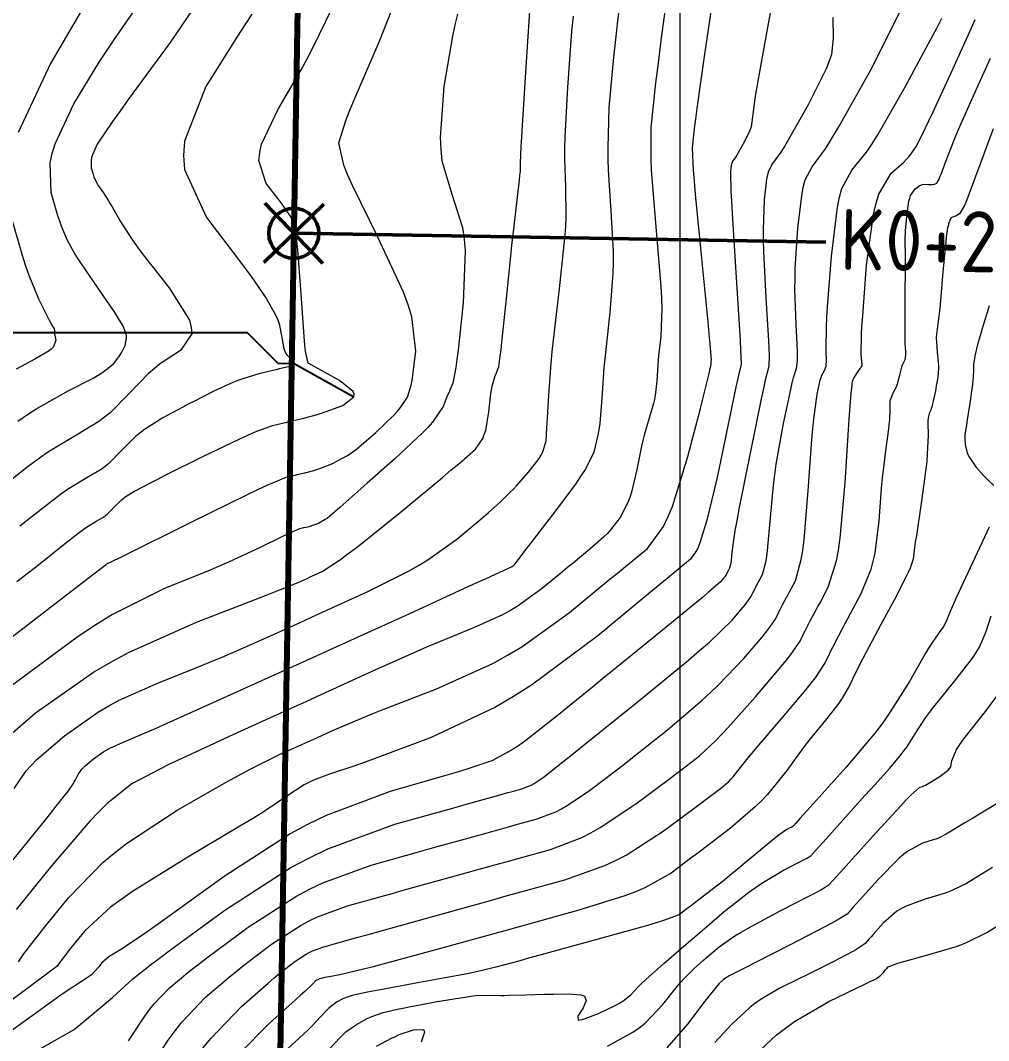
# Model space of a CAD drawing. Header units: millimetres. Extents: x 837475 to 838477, y 1189012 to 1191015.
# Drawn here: x 838011.6 to 838106.9, y 1190673.2 to 1190773.6 of the extents above; entities that cross this region are included whole.
import ezdxf

# ---------------------------------------------------------------- set-up
doc = ezdxf.new("R2010")
doc.units = ezdxf.units.MM
doc.header["$LTSCALE"] = 0.3
doc.linetypes.add('ACAD_ISO03W100', pattern=[30, 12, -18])
for name, color, linetype, lineweight in [('Abscisado 100m', 250, 'Continuous', 50), ('COORD', 253, 'Continuous', 20), ('DRENAJE', 5, 'Continuous', 25), ('VIA_Curvas', 250, 'Continuous', 80)]:
    doc.layers.add(name, color=color, linetype=linetype, lineweight=lineweight)
for name, color, linetype, lineweight, true_color in [('COTAS 10', 7, 'Continuous', 9, 0x6e3e2d), ('COTAS INT', 7, 'Continuous', 5, 0x9fa19f), ('Linea_Tendencia', 7, 'ACAD_ISO03W100', 30, 0xef3939)]:
    doc.layers.add(name, color=color, linetype=linetype, lineweight=lineweight, true_color=true_color)
doc.styles.get("Standard").update_dxf_attribs({"font": 'isocp2.shx', "bigfont": '@extfont2.shx'})

msp = doc.modelspace()

# ---------------------------------------------------------------- linework, layer by layer
at = {"layer": 'Abscisado 100m'}
for p, q in [((838035.54, 1190749.82, 1705.28), (838041.45, 1190755.54, 1705.28)), ((838035.64, 1190755.63, 1705.28), (838041.35, 1190749.72, 1705.28)), ((838038.5, 1190752.68, 1705.28), (838090.86, 1190751.8, 1705.28))]:
    msp.add_line(p, q, dxfattribs=at)
msp.add_circle((838038.5, 1190752.68, 1705.28), 2.47, dxfattribs=at)
at = {"layer": 'COORD'}
msp.add_line((838076.51, 1189013.87), (838076.51, 1191013.87), dxfattribs=at)
at = {"layer": 'COTAS 10'}
for points in [[(838076.07, 1190782.24), (838074.63, 1190771.65), (838074.34, 1190769.42), (838074.1, 1190767.49), (838073.63, 1190763.08), (838073.63, 1190760), (838073.68, 1190758.9), (838073.75, 1190757.71), (838074.19, 1190752.53), (838074.61, 1190747.44), (838074.67, 1190746.3), (838074.7, 1190745.27), (838074.62, 1190742.53), (838074.4, 1190740.66), (838074.36, 1190740.17), (838074.31, 1190739.71), (838074.21, 1190738.16), (838074.05, 1190736.72), (838073.98, 1190736.32), (838073.89, 1190735.92), (838073.47, 1190734.48), (838072.98, 1190732.83), (838072.85, 1190732.3), (838072.71, 1190731.74), (838072.25, 1190729.45), (838071.72, 1190727.21), (838071.55, 1190726.67), (838071.36, 1190726.18), (838070.62, 1190724.71), (838069.67, 1190723.49), (838069.36, 1190723.15), (838069.02, 1190722.81), (838067.64, 1190721.58), (838065.98, 1190720.22), (838065.47, 1190719.81), (838064.94, 1190719.37), (838062.85, 1190717.65), (838060.47, 1190715.95), (838059.76, 1190715.52), (838059.03, 1190715.12), (838056.19, 1190713.84), (838052.84, 1190712.49), (838051.78, 1190712.04), (838050.67, 1190711.55), (838046.19, 1190709.55), (838041.15, 1190707.25), (838039.69, 1190706.58), (838038.19, 1190705.91), (838032.55, 1190703.36), (838027.47, 1190701.01), (838026.33, 1190700.47), (838025.3, 1190699.96), (838022.55, 1190698.51), (838020.13, 1190696.57), (838019.31, 1190695.76), (838018.42, 1190694.83), (838014.67, 1190690.48), (838011.17, 1190686.15)], [(838009.95, 1190712.34), (838017.42, 1190718.09), (838018.39, 1190718.83), (838019.94, 1190720.03), (838019.96, 1190720.05), (838019.97, 1190720.05), (838019.97, 1190720.06), (838019.99, 1190720.06), (838020, 1190720.07), (838020, 1190720.07), (838020.01, 1190720.08), (838020.02, 1190720.1), (838020.03, 1190720.1), (838020.04, 1190720.11), (838021.34, 1190720.75), (838028.45, 1190724.29), (838033.88, 1190726.95), (838034.97, 1190727.47), (838035.89, 1190727.9), (838037.73, 1190728.68), (838038.44, 1190728.84), (838038.64, 1190728.89), (838038.84, 1190728.94), (838039.59, 1190729.11), (838040.47, 1190729.35), (838040.75, 1190729.44), (838041.05, 1190729.54), (838042.25, 1190729.99), (838043.71, 1190730.78), (838044.17, 1190731.09), (838044.65, 1190731.45), (838046.58, 1190733.09), (838048.33, 1190734.78), (838048.7, 1190735.17), (838049.01, 1190735.53), (838049.7, 1190736.54), (838050.04, 1190737.72), (838050.13, 1190738.18), (838050.21, 1190738.7), (838050.5, 1190741.07), (838050.1, 1190744.46), (838049.75, 1190745.63), (838049.29, 1190746.9), (838046.78, 1190752.29), (838044.26, 1190757.39), (838043.79, 1190758.47), (838043.42, 1190759.4), (838042.94, 1190761.58), (838043.66, 1190763.87), (838044.05, 1190764.88), (838044.53, 1190766.04), (838046.94, 1190771.58), (838049.3, 1190777.62)], [(838018.05, 1190775.39), (838014.55, 1190769.39), (838011.36, 1190762.59)], [(838022.22, 1190673.2), (838023.89, 1190675.73), (838024.33, 1190676.32), (838024.76, 1190676.86), (838026.22, 1190678.41), (838028.25, 1190680.09), (838029.05, 1190680.7), (838029.94, 1190681.38), (838033.99, 1190684.4), (838038.71, 1190687.43), (838040.03, 1190688.12), (838041.34, 1190688.75), (838046.11, 1190690.5), (838050.55, 1190691.75), (838051.67, 1190692.06), (838052.72, 1190692.36), (838056.11, 1190693.3), (838058.92, 1190694.08), (838059.61, 1190694.27), (838060.27, 1190694.46), (838062.34, 1190695.03), (838064.27, 1190695.76), (838064.83, 1190696.05), (838065.41, 1190696.37), (838067.6, 1190697.83), (838070.17, 1190699.78), (838070.98, 1190700.41), (838071.83, 1190701.08), (838075.26, 1190703.82), (838078.67, 1190706.72), (838079.51, 1190707.49), (838080.3, 1190708.24), (838082.78, 1190710.83), (838084.58, 1190712.95), (838084.94, 1190713.4), (838085.25, 1190713.79), (838085.89, 1190714.72), (838086.16, 1190715.27), (838086.24, 1190715.43), (838086.32, 1190715.59), (838086.63, 1190716.18), (838087.01, 1190716.9), (838087.14, 1190717.14), (838087.28, 1190717.4), (838087.86, 1190718.48), (838088.44, 1190720.57), (838088.58, 1190721.47), (838088.71, 1190722.5), (838089.12, 1190727.38), (838089.47, 1190732.35), (838089.56, 1190733.44), (838089.66, 1190734.41), (838089.99, 1190736.86), (838090.3, 1190738.22), (838090.38, 1190738.49), (838090.46, 1190738.72), (838090.71, 1190739.18), (838090.88, 1190739.6), (838090.9, 1190739.8), (838090.92, 1190740.04), (838090.89, 1190741.2), (838090.91, 1190743.46), (838090.96, 1190744.39), (838091.02, 1190745.46), (838091.4, 1190750.4), (838092, 1190755.25), (838092.21, 1190756.24), (838092.44, 1190757.09), (838093.4, 1190758.91), (838094.86, 1190760.67), (838095.4, 1190761.48), (838095.99, 1190762.43), (838098.62, 1190767.02), (838101.2, 1190771.8), (838101.77, 1190772.88), (838102.27, 1190773.84)], [(838010.68, 1190754.26), (838011.84, 1190750.29), (838012.14, 1190749.38), (838012.43, 1190748.55), (838013.38, 1190746.22), (838014.12, 1190744.71), (838014.28, 1190744.39), (838014.42, 1190744.13), (838014.75, 1190743.55), (838014.9, 1190743.3), (838014.93, 1190743.24), (838014.95, 1190743.19), (838014.96, 1190743.05), (838014.95, 1190742.84), (838014.96, 1190742.75), (838014.98, 1190742.65), (838015.09, 1190742.15), (838014.86, 1190741.51), (838014.66, 1190741.32), (838014.41, 1190741.11), (838013, 1190740.31), (838011.18, 1190739.31)], [(838042.01, 1190672.42), (838043.05, 1190673.55), (838043.34, 1190673.83), (838043.63, 1190674.08), (838044.67, 1190674.83), (838045.71, 1190675.4), (838046, 1190675.53), (838046.28, 1190675.65), (838047.28, 1190676), (838048.7, 1190676.33), (838049.24, 1190676.44), (838049.85, 1190676.56), (838052.6, 1190677.07), (838055.32, 1190677.52), (838055.92, 1190677.6), (838056.45, 1190677.66), (838057.78, 1190677.72), (838058.87, 1190677.68), (838059.24, 1190677.68), (838059.64, 1190677.69), (838061.33, 1190677.73), (838063.13, 1190677.79), (838063.6, 1190677.8), (838064.05, 1190677.81), (838065.6, 1190677.84), (838066.75, 1190677.74), (838066.95, 1190677.68), (838067.11, 1190677.6), (838067.26, 1190677.18), (838067.04, 1190676.62), (838066.96, 1190676.45), (838066.87, 1190676.28), (838066.45, 1190675.63), (838066.48, 1190675.26), (838066.66, 1190675.27), (838066.92, 1190675.32), (838068.49, 1190675.91), (838070.24, 1190676.74), (838070.6, 1190676.94), (838070.92, 1190677.14), (838071.65, 1190677.74), (838072.39, 1190678.53), (838072.72, 1190678.84), (838073.1, 1190679.2), (838074.91, 1190680.81), (838077.12, 1190682.74), (838077.77, 1190683.29), (838078.42, 1190683.85), (838080.86, 1190685.93), (838083.29, 1190687.85), (838083.92, 1190688.3), (838084.55, 1190688.73), (838086.69, 1190689.99), (838088.35, 1190690.85), (838088.67, 1190691.02), (838088.94, 1190691.17), (838089.39, 1190691.43), (838089.91, 1190692.02), (838090.22, 1190692.36), (838090.59, 1190692.77), (838092.54, 1190694.93), (838094.7, 1190697.34), (838095.7, 1190698.45), (838097.15, 1190700.05), (838098.27, 1190701.39), (838098.54, 1190701.75), (838098.81, 1190702.12), (838099.63, 1190703.42), (838100.66, 1190704.99), (838101.04, 1190705.52), (838101.48, 1190706.09), (838103.42, 1190708.49), (838105.27, 1190710.88), (838105.65, 1190711.44), (838105.96, 1190711.96), (838106.63, 1190713.48), (838107.12, 1190715.04)]]:
    msp.add_lwpolyline(points, dxfattribs=at)
at = {"layer": 'COTAS INT'}
for points in [[(838010.83, 1190690.99), (838013.93, 1190694.81), (838014.57, 1190695.61), (838015.12, 1190696.3), (838016.31, 1190697.82), (838016.8, 1190698.55), (838016.92, 1190698.72), (838017.02, 1190698.89), (838017.29, 1190699.42), (838017.64, 1190699.93), (838017.79, 1190700.1), (838017.96, 1190700.27), (838018.77, 1190700.97), (838019.79, 1190701.68), (838020.09, 1190701.85), (838020.4, 1190702.02), (838021.58, 1190702.55), (838023.86, 1190703.51), (838024.87, 1190703.95), (838026.03, 1190704.47), (838031.58, 1190706.95), (838038.4, 1190710.04), (838040.37, 1190710.93), (838042.38, 1190711.84), (838049.91, 1190715.28), (838056.16, 1190718.14), (838057.36, 1190718.69), (838058.33, 1190719.13), (838059.91, 1190719.85), (838059.98, 1190719.88), (838059.99, 1190719.89), (838060.01, 1190719.9), (838060.07, 1190719.94), (838060.12, 1190719.99), (838060.15, 1190720), (838060.19, 1190720.04), (838060.24, 1190720.09), (838060.26, 1190720.12), (838060.28, 1190720.15), (838060.37, 1190720.29), (838060.99, 1190721.1), (838061.34, 1190721.55), (838061.77, 1190722.1), (838063.97, 1190724.93), (838066.24, 1190727.99), (838066.72, 1190728.7), (838067.13, 1190729.34), (838068.05, 1190731.14), (838068.46, 1190732.8), (838068.56, 1190733.35), (838068.64, 1190733.95), (838068.84, 1190736.45), (838069.05, 1190739.44), (838069.13, 1190740.33), (838069.22, 1190741.26), (838069.64, 1190744.88), (838069.94, 1190748.73), (838069.96, 1190749.81), (838069.96, 1190750.9), (838069.73, 1190754.88), (838069.46, 1190758.88), (838069.43, 1190759.99), (838069.42, 1190761.09), (838069.54, 1190765.07), (838069.99, 1190770.02), (838070.18, 1190771.74), (838070.4, 1190773.6), (838071.46, 1190781.6)], [(838086.2, 1190778.95), (838084.48, 1190769.49), (838084.16, 1190767.66), (838083.9, 1190766.17), (838083.57, 1190763.65), (838083.51, 1190763.16), (838083.44, 1190762.96), (838083.35, 1190762.73), (838082.81, 1190761.64), (838082.21, 1190760.59), (838082.09, 1190760.38), (838081.98, 1190760.2), (838081.73, 1190759.86), (838081.61, 1190759.62), (838081.58, 1190759.51), (838081.55, 1190759.39), (838081.47, 1190758.76), (838081.51, 1190756.78), (838081.56, 1190755.8), (838081.62, 1190754.63), (838081.99, 1190748.83), (838082.35, 1190743.17), (838082.42, 1190742.09), (838082.47, 1190741.22), (838082.51, 1190739.81), (838082.28, 1190738.85), (838082.16, 1190738.26), (838082, 1190737.53), (838081.22, 1190733.72), (838080.32, 1190729.43), (838080.09, 1190728.39), (838079.87, 1190727.42), (838079.15, 1190724.45), (838078.5, 1190722.32), (838078.33, 1190721.87), (838078.16, 1190721.49), (838077.55, 1190720.61), (838075.79, 1190719.16), (838074.89, 1190718.42), (838073.81, 1190717.52), (838068.4, 1190713.06), (838061.89, 1190708.22), (838060.1, 1190707.09), (838058.33, 1190706.05), (838052.01, 1190703.06), (838046.66, 1190701.05), (838045.51, 1190700.62), (838044.5, 1190700.26), (838042.01, 1190699.44), (838040.42, 1190698.85), (838039.98, 1190698.63), (838039.53, 1190698.39), (838037.9, 1190697.34), (838035.37, 1190695.66), (838034.35, 1190695.03), (838033.2, 1190694.33), (838027.9, 1190691.19), (838022.61, 1190687.9), (838021.46, 1190687.1), (838020.45, 1190686.35), (838017.94, 1190684.05), (838016.59, 1190682.38), (838016.3, 1190682.02), (838016.06, 1190681.71), (838015.51, 1190680.98), (838015.22, 1190680.56), (838009.44, 1190676.27)], [(838030.16, 1190777.12), (838026.32, 1190771.45), (838022.21, 1190765.84), (838021.37, 1190764.67), (838020.66, 1190763.67), (838019.16, 1190761.45), (838018.67, 1190760.4), (838018.59, 1190760.14), (838018.54, 1190759.89), (838018.56, 1190759.11), (838018.74, 1190758.5), (838018.79, 1190758.36), (838018.83, 1190758.23), (838018.98, 1190757.87), (838019.18, 1190757.52), (838019.25, 1190757.4), (838019.34, 1190757.26), (838019.74, 1190756.69), (838020.26, 1190755.87), (838020.44, 1190755.58), (838020.62, 1190755.27), (838021.37, 1190753.93), (838022.62, 1190752), (838023.11, 1190751.32), (838023.67, 1190750.57), (838026.23, 1190747.31), (838028.22, 1190744.13), (838028.41, 1190743.42), (838028.46, 1190742.79), (838027.34, 1190741.14), (838025.28, 1190739.79), (838024.74, 1190739.35), (838024.2, 1190738.88), (838022.32, 1190736.94), (838020.43, 1190735.02), (838019.88, 1190734.57), (838019.32, 1190734.15), (838017.21, 1190732.89), (838014.37, 1190731.17), (838013.35, 1190730.45), (838012.23, 1190729.62), (838007.33, 1190725.78)], [(838011.42, 1190681), (838011.94, 1190681.76), (838012.93, 1190683.07), (838013.37, 1190683.62), (838013.88, 1190684.26), (838016.31, 1190687.27), (838019.71, 1190690.75), (838020.83, 1190691.69), (838022.03, 1190692.62), (838027.03, 1190695.9), (838031.91, 1190698.69), (838033.04, 1190699.31), (838034.07, 1190699.87), (838037.03, 1190701.34), (838039.28, 1190702.36), (838039.87, 1190702.63), (838040.46, 1190702.9), (838042.47, 1190703.81), (838045.18, 1190704.97), (838046.21, 1190705.38), (838047.35, 1190705.84), (838052.47, 1190707.83), (838058.08, 1190710.36), (838059.52, 1190711.15), (838060.93, 1190711.99), (838065.62, 1190715.36), (838069.48, 1190718.54), (838070.36, 1190719.25), (838071.15, 1190719.9), (838073.3, 1190721.66), (838074.89, 1190723.84), (838075.32, 1190724.75), (838075.75, 1190725.8), (838077.28, 1190730.7), (838078.52, 1190735.44), (838078.76, 1190736.4), (838078.96, 1190737.19), (838079.34, 1190738.76), (838079.43, 1190739.22), (838079.45, 1190739.31), (838079.47, 1190739.4), (838079.52, 1190739.59), (838079.55, 1190739.7), (838079.55, 1190739.73), (838079.56, 1190739.76), (838079.57, 1190739.86), (838079.58, 1190739.98), (838079.58, 1190740.01), (838079.58, 1190740.05), (838079.6, 1190740.19), (838079.46, 1190741.81), (838079.37, 1190742.78), (838079.26, 1190743.98), (838078.64, 1190750.19), (838078.03, 1190756.54), (838077.92, 1190757.82), (838077.83, 1190758.9), (838077.73, 1190761.1), (838077.94, 1190763), (838078.06, 1190763.9), (838078.2, 1190764.95), (838078.9, 1190770.09), (838079.87, 1190776.55)], [(838008.48, 1190701.53), (838013.07, 1190705.5), (838018.8, 1190709.49), (838020.5, 1190710.49), (838022.24, 1190711.43), (838028.92, 1190714.42), (838034.7, 1190716.65), (838035.88, 1190717.1), (838036.87, 1190717.49), (838038.92, 1190718.32), (838039.8, 1190718.72), (838040.05, 1190718.84), (838040.32, 1190718.96), (838041.3, 1190719.41), (838043.09, 1190720.58), (838043.86, 1190721.16), (838044.75, 1190721.84), (838048.95, 1190725.22), (838053.12, 1190728.66), (838053.98, 1190729.39), (838054.73, 1190730.01), (838056.38, 1190731.45), (838057.09, 1190732.5), (838057.24, 1190732.87), (838057.38, 1190733.29), (838057.7, 1190735.11), (838057.9, 1190736.9), (838057.96, 1190737.29), (838058.03, 1190737.64), (838058.28, 1190738.56), (838058.5, 1190739.1), (838058.55, 1190739.21), (838058.59, 1190739.31), (838058.68, 1190739.53), (838058.82, 1190740.59), (838058.89, 1190741.22), (838058.97, 1190741.98), (838059.38, 1190745.95), (838059.84, 1190750.42), (838059.95, 1190751.51), (838060.07, 1190752.53), (838060.43, 1190755.67), (838060.7, 1190757.92), (838060.75, 1190758.38), (838060.79, 1190758.76), (838060.82, 1190759.57), (838060.88, 1190761.23), (838060.93, 1190762.15), (838061, 1190763.28), (838061.35, 1190769.04), (838061.76, 1190775.07)], [(838011.24, 1190718.4), (838012.27, 1190719.2), (838013.21, 1190719.93), (838015.73, 1190721.95), (838017.38, 1190723.24), (838017.76, 1190723.52), (838018.1, 1190723.76), (838019.06, 1190724.34), (838019.77, 1190724.76), (838019.96, 1190724.9), (838020.15, 1190725.06), (838020.78, 1190725.7), (838021.47, 1190726.38), (838021.68, 1190726.56), (838021.91, 1190726.73), (838022.82, 1190727.31), (838024.45, 1190728.16), (838025.13, 1190728.5), (838025.91, 1190728.9), (838029.54, 1190730.71), (838033.19, 1190732.47), (838033.98, 1190732.83), (838034.68, 1190733.14), (838036.4, 1190733.76), (838037.52, 1190734.03), (838037.84, 1190734.11), (838038.16, 1190734.18), (838039.36, 1190734.46), (838040.71, 1190734.82), (838041.13, 1190734.96), (838041.57, 1190735.1), (838043.32, 1190735.75), (838044.41, 1190736.58), (838044.44, 1190736.84), (838044.34, 1190737.11), (838042.98, 1190738.2), (838041.21, 1190739.17), (838040.85, 1190739.37), (838040.55, 1190739.54), (838039.92, 1190739.91), (838039.66, 1190741.06), (838039.59, 1190741.72), (838039.51, 1190742.54), (838039.22, 1190746.73), (838038.9, 1190751.04), (838038.8, 1190751.92), (838038.69, 1190752.67), (838038.25, 1190754.26), (838037.59, 1190755.21), (838037.34, 1190755.56), (838037.06, 1190755.94), (838035.79, 1190757.59), (838035.07, 1190759.86), (838035.14, 1190760.62), (838035.33, 1190761.44), (838036.96, 1190764.9), (838039.22, 1190768.76), (838039.81, 1190769.85), (838040.38, 1190770.93), (838042.29, 1190774.9)], [(838011.33, 1190734.19), (838012.28, 1190734.84), (838013.2, 1190735.44), (838016.29, 1190737.17), (838018.74, 1190738.42), (838019.26, 1190738.72), (838019.71, 1190739), (838020.76, 1190739.82), (838021.29, 1190740.52), (838021.42, 1190740.72), (838021.53, 1190740.92), (838021.89, 1190741.63), (838022.04, 1190742.37), (838022.03, 1190742.57), (838022, 1190742.78), (838021.72, 1190743.53), (838021.05, 1190744.62), (838020.78, 1190745.04), (838020.47, 1190745.51), (838019.01, 1190747.61), (838017.54, 1190749.77), (838017.21, 1190750.27), (838016.92, 1190750.73), (838016.18, 1190752.04), (838015.63, 1190753.39), (838015.46, 1190753.87), (838015.29, 1190754.4), (838014.62, 1190756.69), (838014.53, 1190759.6), (838014.72, 1190760.53), (838015.01, 1190761.5), (838016.85, 1190765.42), (838019.35, 1190769.53), (838020.06, 1190770.62), (838020.77, 1190771.7), (838023.39, 1190775.42)], [(838011.58, 1190671.31), (838016.87, 1190674.31), (838020.64, 1190677.47), (838022.64, 1190679.32), (838024.39, 1190680.68), (838025.29, 1190681.35), (838026.35, 1190682.15), (838031.7, 1190686.08), (838038.22, 1190690.27), (838040.04, 1190691.23), (838041.85, 1190692.1), (838048.45, 1190694.52), (838054, 1190696.08), (838055.17, 1190696.41), (838056.17, 1190696.69), (838058.45, 1190697.32), (838059.57, 1190697.64), (838059.84, 1190697.71), (838060.11, 1190697.79), (838060.94, 1190698.01), (838061.7, 1190698.31), (838061.93, 1190698.42), (838062.16, 1190698.55), (838063.04, 1190699.14), (838064.98, 1190700.66), (838065.89, 1190701.38), (838066.95, 1190702.23), (838072.1, 1190706.37), (838077.33, 1190710.67), (838078.43, 1190711.61), (838079.39, 1190712.46), (838081.63, 1190714.61), (838082.69, 1190715.86), (838082.91, 1190716.12), (838083.09, 1190716.35), (838083.46, 1190716.9), (838083.62, 1190717.22), (838083.67, 1190717.31), (838083.72, 1190717.41), (838083.9, 1190717.76), (838084.2, 1190718.32), (838084.28, 1190718.47), (838084.62, 1190719.1), (838084.96, 1190720.33), (838085.04, 1190720.86), (838085.12, 1190721.47), (838085.36, 1190724.34), (838085.69, 1190727.88), (838085.82, 1190728.91), (838085.98, 1190729.96), (838086.69, 1190733.95), (838087.4, 1190737.3), (838087.55, 1190737.95), (838087.68, 1190738.48), (838087.98, 1190739.39), (838088.08, 1190740.14), (838088.08, 1190740.56), (838088.06, 1190741.08), (838087.92, 1190743.74), (838087.81, 1190747.18), (838087.82, 1190748.19), (838087.85, 1190749.23), (838088.09, 1190753.19), (838088.52, 1190756.63), (838088.67, 1190757.33), (838088.83, 1190757.94), (838089.51, 1190759.23), (838090.89, 1190761.1), (838091.48, 1190762.06), (838092.17, 1190763.22), (838095.42, 1190769.01), (838098.4, 1190775)], [(838091.54, 1190773.91), (838091.58, 1190771.84), (838091.41, 1190770.27), (838091.18, 1190769.62), (838090.88, 1190768.86), (838089.11, 1190765.32), (838087.19, 1190761.9), (838086.78, 1190761.22), (838086.43, 1190760.65), (838085.62, 1190759.54), (838085.22, 1190758.78), (838085.12, 1190758.42), (838085.03, 1190758.01), (838084.78, 1190755.98), (838084.68, 1190753.01), (838084.69, 1190752), (838084.72, 1190750.91), (838084.95, 1190746.29), (838085.21, 1190742.13), (838085.25, 1190741.33), (838085.27, 1190740.68), (838085.25, 1190739.6), (838084.89, 1190738.23), (838084.71, 1190737.4), (838084.49, 1190736.38), (838083.39, 1190731.04), (838082.3, 1190725.52), (838082.08, 1190724.38), (838081.91, 1190723.4), (838081.6, 1190721.29), (838081.53, 1190720.44), (838081.5, 1190720.26), (838081.48, 1190720.1), (838081.38, 1190719.73), (838081.28, 1190719.54), (838081.25, 1190719.5), (838081.23, 1190719.46), (838081.16, 1190719.33), (838081.11, 1190719.23), (838081.08, 1190719.17), (838081.03, 1190719.07), (838080.92, 1190718.91), (838080.87, 1190718.84), (838080.8, 1190718.76), (838080.49, 1190718.39), (838079.32, 1190717.35), (838078.72, 1190716.85), (838078.01, 1190716.25), (838074.41, 1190713.32), (838070.21, 1190709.93), (838069.11, 1190709.03), (838068.04, 1190708.16), (838064.41, 1190705.18), (838061.32, 1190702.77), (838060.6, 1190702.25), (838059.93, 1190701.81), (838057.99, 1190700.77), (838055.51, 1190699.94), (838054.49, 1190699.63), (838053.34, 1190699.29), (838047.99, 1190697.76), (838041.68, 1190695.4), (838039.91, 1190694.54), (838038.13, 1190693.59), (838031.63, 1190689.39), (838026.11, 1190685.38), (838024.94, 1190684.55), (838023.94, 1190683.85), (838021.63, 1190682.31), (838020.54, 1190681.63), (838020.3, 1190681.47), (838020.09, 1190681.31), (838019.58, 1190680.84), (838019.3, 1190680.49), (838018.55, 1190679.66), (838015.8, 1190677.88), (838010.05, 1190673.75)], [(838054.6, 1190774.24), (838054.34, 1190773.21), (838054.1, 1190772.07), (838053.26, 1190767.14), (838052.9, 1190762.11), (838052.95, 1190760.92), (838053.07, 1190759.81), (838054.06, 1190756.54), (838055.11, 1190753.25), (838055.26, 1190752.14), (838055.35, 1190750.93), (838055.17, 1190745.85), (838054.67, 1190741.19), (838054.55, 1190740.25), (838054.45, 1190739.47), (838054.14, 1190737.92), (838053.84, 1190737.23), (838053.74, 1190736.99), (838053.63, 1190736.74), (838053.18, 1190735.64), (838052.15, 1190734.11), (838051.68, 1190733.58), (838051.13, 1190733), (838048.48, 1190730.52), (838045.71, 1190728.09), (838045.08, 1190727.54), (838044.52, 1190727.04), (838043.02, 1190725.69), (838042.03, 1190724.84), (838041.8, 1190724.66), (838041.58, 1190724.5), (838040.93, 1190724.13), (838040.43, 1190723.95), (838040.31, 1190723.91), (838040.2, 1190723.87), (838039.83, 1190723.77), (838039.52, 1190723.7), (838039.44, 1190723.68), (838039.35, 1190723.66), (838039.06, 1190723.59), (838038.29, 1190723.26), (838037.91, 1190723.08), (838037.45, 1190722.86), (838035.18, 1190721.75), (838032.07, 1190720.31), (838031.08, 1190719.88), (838030.04, 1190719.44), (838025.83, 1190717.77), (838020.66, 1190715.17), (838019.01, 1190714.15), (838017.27, 1190713), (838010.21, 1190707.77)], [(838010.99, 1190698.05), (838012.15, 1190699.78), (838012.65, 1190700.32), (838013.22, 1190700.9), (838015.92, 1190703.24), (838019.29, 1190705.59), (838020.29, 1190706.17), (838021.32, 1190706.73), (838025.25, 1190708.49), (838029.28, 1190710.08), (838030.37, 1190710.53), (838031.45, 1190710.98), (838035.25, 1190712.64), (838039.12, 1190714.39), (838040.24, 1190714.9), (838041.38, 1190715.42), (838045.71, 1190717.39), (838049.78, 1190719.43), (838050.77, 1190719.99), (838051.7, 1190720.55), (838054.55, 1190722.58), (838056.7, 1190724.37), (838057.18, 1190724.78), (838057.63, 1190725.16), (838058.83, 1190726.24), (838059.8, 1190727.2), (838060.1, 1190727.51), (838060.4, 1190727.84), (838061.6, 1190729.17), (838062.63, 1190730.52), (838062.84, 1190730.86), (838063.01, 1190731.19), (838063.32, 1190732.26), (838063.41, 1190733.55), (838063.43, 1190734.01), (838063.46, 1190734.52), (838063.58, 1190736.76), (838063.83, 1190739.91), (838063.93, 1190741), (838064.06, 1190742.18), (838064.65, 1190747.22), (838065.18, 1190752.2), (838065.26, 1190753.33), (838065.31, 1190754.36), (838065.28, 1190757.22), (838065.17, 1190760.05), (838065.18, 1190761.07), (838065.21, 1190762.19), (838065.45, 1190767.05), (838065.87, 1190772.55), (838066.02, 1190774.06)], [(838034.37, 1190774.24), (838033.69, 1190773.2), (838032.95, 1190772.07), (838029.84, 1190767.14), (838027.73, 1190761.76), (838027.63, 1190760.34), (838027.74, 1190758.96), (838029.89, 1190754.23), (838032.94, 1190750.25), (838033.62, 1190749.34), (838034.22, 1190748.52), (838035.81, 1190746.24), (838036.73, 1190744.6), (838036.91, 1190744.18), (838037.06, 1190743.77), (838037.33, 1190742.41), (838037.51, 1190741.31), (838037.6, 1190741.07), (838037.7, 1190740.85), (838038.2, 1190740.28), (838038.53, 1190739.92), (838038.53, 1190739.84), (838038.48, 1190739.76), (838037.98, 1190739.54), (838037.06, 1190739.33), (838036.75, 1190739.26), (838036.43, 1190739.18), (838035.07, 1190738.85), (838033.47, 1190738.37), (838033, 1190738.19), (838032.51, 1190738), (838030.63, 1190737.14), (838028.65, 1190736.14), (838028.11, 1190735.85), (838027.56, 1190735.57), (838025.6, 1190734.51), (838023.79, 1190733.36), (838023.34, 1190733.02), (838022.91, 1190732.67), (838021.55, 1190731.32), (838020.29, 1190730.04), (838019.92, 1190729.74), (838019.55, 1190729.45), (838018.14, 1190728.61), (838016.24, 1190727.46), (838015.55, 1190726.98), (838014.8, 1190726.43), (838011.53, 1190723.86)], [(838023.5, 1190669.29), (838026.13, 1190673.27), (838026.82, 1190674.2), (838027.49, 1190675.05), (838029.79, 1190677.5), (838032.12, 1190679.49), (838032.81, 1190680.05), (838033.53, 1190680.62), (838036.29, 1190682.71), (838039.21, 1190684.59), (838040.02, 1190685.01), (838040.83, 1190685.4), (838043.77, 1190686.49), (838047.1, 1190687.42), (838048.16, 1190687.72), (838049.27, 1190688.03), (838053.77, 1190689.28), (838058.27, 1190690.53), (838059.38, 1190690.83), (838060.43, 1190691.13), (838063.75, 1190692.04), (838066.83, 1190693.22), (838067.73, 1190693.68), (838068.65, 1190694.19), (838072.17, 1190696.53), (838075.35, 1190698.91), (838076.07, 1190699.45), (838076.71, 1190699.94), (838078.42, 1190701.27), (838080.02, 1190702.77), (838080.59, 1190703.36), (838081.21, 1190704.02), (838083.92, 1190707.05), (838086.46, 1190710.04), (838086.98, 1190710.68), (838087.42, 1190711.23), (838088.32, 1190712.54), (838088.7, 1190713.32), (838088.81, 1190713.55), (838088.93, 1190713.77), (838089.36, 1190714.61), (838089.9, 1190715.62), (838090.08, 1190715.96), (838090.28, 1190716.33), (838091.09, 1190717.85), (838091.9, 1190720.45), (838092.09, 1190721.49), (838092.26, 1190722.67), (838092.74, 1190728.12), (838093.07, 1190733.34), (838093.14, 1190734.38), (838093.2, 1190735.25), (838093.34, 1190736.94), (838093.41, 1190737.43), (838093.42, 1190737.54), (838093.43, 1190737.64), (838093.44, 1190737.92), (838093.51, 1190738.19), (838093.55, 1190738.29), (838093.61, 1190738.41), (838093.91, 1190738.9), (838094.22, 1190739.36), (838094.28, 1190739.45), (838094.33, 1190739.52), (838094.42, 1190739.64), (838094.42, 1190739.83), (838094.41, 1190739.94), (838094.4, 1190740.08), (838094.34, 1190740.79), (838094.36, 1190742.67), (838094.41, 1190743.54), (838094.48, 1190744.57), (838094.87, 1190749.55), (838095.54, 1190754.58), (838095.79, 1190755.64), (838096.07, 1190756.54), (838097.29, 1190758.6), (838098.52, 1190759.67), (838098.8, 1190759.96), (838099.06, 1190760.25), (838099.76, 1190761.24), (838100.63, 1190763), (838100.99, 1190763.76), (838101.41, 1190764.65), (838103.34, 1190768.84), (838105.19, 1190772.91), (838105.55, 1190773.71)], [(838029.52, 1190672.44), (838030.36, 1190673.46), (838033.36, 1190676.59), (838035.98, 1190678.9), (838036.58, 1190679.41), (838037.11, 1190679.86), (838038.59, 1190681.03), (838039.7, 1190681.75), (838040.01, 1190681.91), (838040.32, 1190682.06), (838041.44, 1190682.47), (838043.66, 1190683.09), (838044.66, 1190683.37), (838045.82, 1190683.69), (838051.44, 1190685.26), (838057.62, 1190686.97), (838059.15, 1190687.4), (838060.6, 1190687.8), (838065.16, 1190689.05), (838069.1, 1190690.46), (838070.16, 1190690.95), (838071.2, 1190691.49), (838074.84, 1190693.83), (838077.87, 1190696.08), (838078.52, 1190696.56), (838079.09, 1190696.99), (838080.49, 1190698.05), (838081.3, 1190698.74), (838081.51, 1190698.95), (838081.7, 1190699.15), (838082.33, 1190699.94), (838083.34, 1190701.21), (838083.77, 1190701.73), (838084.26, 1190702.32), (838086.6, 1190705.03), (838088.92, 1190707.79), (838089.4, 1190708.4), (838089.82, 1190708.94), (838090.74, 1190710.36), (838091.24, 1190711.37), (838091.39, 1190711.66), (838091.54, 1190711.95), (838092.1, 1190713.03), (838092.79, 1190714.35), (838093.03, 1190714.78), (838093.28, 1190715.25), (838094.33, 1190717.22), (838095.32, 1190719.64), (838095.52, 1190720.4), (838095.7, 1190721.19), (838096.09, 1190724.37), (838096.33, 1190727.55), (838096.4, 1190728.34), (838096.48, 1190729.1), (838096.79, 1190731.53), (838097.05, 1190733.45), (838097.1, 1190733.89), (838097.14, 1190734.28), (838097.17, 1190735.37), (838097.2, 1190736.12), (838097.23, 1190736.29), (838097.27, 1190736.46), (838097.49, 1190736.97), (838097.77, 1190737.5), (838097.84, 1190737.68), (838097.91, 1190737.88), (838098.13, 1190738.72), (838098.33, 1190739.5), (838098.37, 1190739.66), (838098.42, 1190739.79), (838098.55, 1190740.07), (838098.65, 1190740.25), (838098.67, 1190740.32), (838098.68, 1190740.4), (838098.71, 1190740.74), (838098.71, 1190741.06), (838098.71, 1190741.12), (838098.71, 1190741.17), (838098.68, 1190741.26), (838098.66, 1190742.04), (838098.66, 1190742.53), (838098.66, 1190743.14), (838098.67, 1190746.33), (838098.69, 1190749.57), (838098.69, 1190750.22), (838098.68, 1190750.75), (838098.67, 1190751.77), (838098.67, 1190752.35), (838098.68, 1190752.61), (838098.7, 1190752.92), (838098.81, 1190754.36), (838099.03, 1190755.83), (838099.11, 1190756.14), (838099.2, 1190756.41), (838099.63, 1190757.07), (838100.1, 1190757.37), (838100.21, 1190757.43), (838100.32, 1190757.47), (838100.67, 1190757.51), (838100.97, 1190757.48), (838101.04, 1190757.48), (838101.11, 1190757.47), (838101.34, 1190757.48), (838101.53, 1190757.52), (838101.58, 1190757.53), (838101.62, 1190757.55), (838101.77, 1190757.62), (838101.99, 1190758.02), (838102.08, 1190758.24), (838102.19, 1190758.5), (838102.69, 1190759.85), (838103.51, 1190761.93), (838103.81, 1190762.65), (838104.15, 1190763.43), (838105.65, 1190766.79), (838107.07, 1190769.92)], [(838107.33, 1190762.97), (838106.12, 1190759.67), (838104.97, 1190756.59), (838104.73, 1190755.99), (838104.52, 1190755.49), (838104.02, 1190754.59), (838103.75, 1190754.43), (838103.68, 1190754.39), (838103.62, 1190754.37), (838103.41, 1190754.31), (838103.24, 1190754.25), (838103.2, 1190754.21), (838103.17, 1190754.17), (838103.05, 1190753.95), (838102.96, 1190753.68), (838102.93, 1190753.6), (838102.91, 1190753.51), (838102.82, 1190753.21), (838102.71, 1190752.29), (838102.66, 1190751.82), (838102.6, 1190751.26), (838102.35, 1190748.49), (838102.09, 1190745.64), (838102.03, 1190745.04), (838101.98, 1190744.51), (838101.81, 1190743.28), (838101.72, 1190742.5), (838101.72, 1190742.26), (838101.73, 1190742), (838101.82, 1190740.98), (838101.92, 1190739.93), (838101.93, 1190739.66), (838101.93, 1190739.4), (838101.86, 1190738.5), (838101.72, 1190737.66), (838101.68, 1190737.42), (838101.63, 1190737.18), (838101.45, 1190736.32), (838101.27, 1190735.59), (838101.22, 1190735.43), (838101.17, 1190735.29), (838101.01, 1190734.94), (838100.91, 1190734.48), (838100.89, 1190734.27), (838100.88, 1190734.02), (838100.91, 1190732.83), (838100.84, 1190730.93), (838100.78, 1190730.24), (838100.7, 1190729.48), (838100.24, 1190726.12), (838099.76, 1190722.95), (838099.66, 1190722.3), (838099.59, 1190721.76), (838099.45, 1190720.62), (838099.14, 1190719.71), (838098.96, 1190719.3), (838098.74, 1190718.83), (838097.57, 1190716.59), (838096.28, 1190714.18), (838095.97, 1190713.61), (838095.68, 1190713.07), (838094.83, 1190711.46), (838094.14, 1190710.14), (838093.96, 1190709.78), (838093.78, 1190709.42), (838093.17, 1190708.18), (838092.46, 1190706.92), (838092.21, 1190706.55), (838091.94, 1190706.18), (838090.81, 1190704.78), (838089.46, 1190703.13), (838089.05, 1190702.61), (838088.63, 1190702.06), (838087.01, 1190699.81), (838085.11, 1190697.46), (838084.52, 1190696.84), (838083.91, 1190696.23), (838081.47, 1190694.14), (838078.98, 1190692.24), (838078.34, 1190691.75), (838077.71, 1190691.28), (838075.63, 1190689.72), (838073.05, 1190688.27), (838072.11, 1190687.88), (838071.08, 1190687.48), (838066.56, 1190686.06), (838061.25, 1190684.6), (838059.72, 1190684.18), (838058.17, 1190683.75), (838052.33, 1190682.13), (838047.25, 1190680.74), (838046.17, 1190680.46), (838045.23, 1190680.22), (838043.02, 1190679.71), (838041.96, 1190679.51), (838041.74, 1190679.47), (838041.56, 1190679.43), (838041.18, 1190679.35), (838041.01, 1190679.3), (838040.97, 1190679.28), (838040.92, 1190679.26), (838040.76, 1190679.17), (838040.58, 1190679.04), (838040.54, 1190679), (838040.49, 1190678.96), (838040.32, 1190678.78), (838039.58, 1190678.06), (838039.16, 1190677.69), (838038.66, 1190677.23), (838036.1, 1190674.94), (838033.11, 1190671.92)], [(838106.93, 1190745.55), (838106.83, 1190745.23), (838106.39, 1190743.83), (838105.96, 1190742.4), (838105.87, 1190742.05), (838105.78, 1190741.73), (838105.55, 1190740.74), (838105.42, 1190740), (838105.4, 1190739.83), (838105.39, 1190739.68), (838105.39, 1190739.26), (838105.36, 1190738.57), (838105.32, 1190738.24), (838105.28, 1190737.85), (838105.01, 1190735.97), (838104.73, 1190734.13), (838104.68, 1190733.77), (838104.63, 1190733.48), (838104.56, 1190733), (838104.55, 1190732.95), (838104.54, 1190732.93), (838104.53, 1190732.91), (838104.53, 1190732.75), (838104.53, 1190732.65), (838104.54, 1190732.53), (838104.57, 1190731.9), (838104.75, 1190731.09), (838104.85, 1190730.85), (838104.98, 1190730.61), (838105.62, 1190729.71), (838106.37, 1190728.86), (838106.57, 1190728.66), (838106.76, 1190728.46), (838107.39, 1190727.87)], [(838106.93, 1190723.75), (838105.3, 1190720.26), (838103.66, 1190716.73), (838103.34, 1190716.04), (838103.09, 1190715.47), (838102.65, 1190714.42), (838102.51, 1190714.11), (838102.45, 1190714.01), (838102.37, 1190713.89), (838101.99, 1190713.41), (838101.27, 1190712.33), (838100.97, 1190711.85), (838100.64, 1190711.29), (838099.07, 1190708.57), (838097.01, 1190705.31), (838096.35, 1190704.39), (838095.66, 1190703.48), (838092.86, 1190700.13), (838089.32, 1190696.21), (838088.31, 1190695.08), (838087.88, 1190694.61), (838087.8, 1190694.52), (838087.73, 1190694.44), (838087.62, 1190694.31), (838087.52, 1190694.25), (838087.46, 1190694.22), (838087.39, 1190694.19), (838087.03, 1190694), (838086.27, 1190693.48), (838085.96, 1190693.24), (838085.59, 1190692.95), (838083.9, 1190691.54), (838081.94, 1190689.92), (838081.42, 1190689.49), (838080.91, 1190689.07), (838079.11, 1190687.67), (838077.63, 1190686.53), (838077.32, 1190686.29), (838077.05, 1190686.09), (838076.41, 1190685.6), (838074.89, 1190685.05), (838074.07, 1190684.8), (838073.06, 1190684.5), (838067.97, 1190683.08), (838062.71, 1190681.63), (838061.59, 1190681.33), (838060.63, 1190681.06), (838058.39, 1190680.45), (838056.48, 1190680), (838055.71, 1190679.85), (838054.84, 1190679.68), (838050.88, 1190678.94), (838047.04, 1190678.24), (838046.26, 1190678.09), (838045.6, 1190677.97), (838044.23, 1190677.67), (838043.65, 1190677.47), (838043.48, 1190677.4), (838043.32, 1190677.33), (838042.71, 1190677), (838042.11, 1190676.56), (838041.94, 1190676.42), (838041.77, 1190676.26), (838041.17, 1190675.6), (838040.24, 1190674.62), (838039.87, 1190674.26), (838039.45, 1190673.86), (838037.52, 1190672.1)], [(838069.36, 1190672.7), (838071.87, 1190674.06), (838072.48, 1190674.49), (838073.06, 1190674.94), (838074.81, 1190676.79), (838076.21, 1190678.55), (838076.55, 1190678.95), (838076.87, 1190679.32), (838077.88, 1190680.34), (838078.81, 1190681.14), (838079.07, 1190681.37), (838079.34, 1190681.6), (838080.36, 1190682.46), (838081.91, 1190683.54), (838082.52, 1190683.91), (838083.21, 1190684.3), (838086.35, 1190685.99), (838089.31, 1190687.52), (838089.89, 1190687.82), (838090.36, 1190688.08), (838091.16, 1190688.55), (838091.9, 1190689.38), (838092.33, 1190689.85), (838092.84, 1190690.43), (838095.51, 1190693.39), (838098.22, 1190696.35), (838098.76, 1190696.92), (838099.21, 1190697.38), (838100.09, 1190698.16), (838100.36, 1190698.24), (838100.42, 1190698.26), (838100.49, 1190698.29), (838100.67, 1190698.38), (838100.99, 1190698.57), (838101.14, 1190698.66), (838101.31, 1190698.76), (838102.12, 1190699.25), (838102.89, 1190699.84), (838103.03, 1190700.01), (838103.14, 1190700.17), (838103.26, 1190700.77), (838103.71, 1190701.89), (838104.03, 1190702.38), (838104.43, 1190702.94), (838106.56, 1190705.63), (838108.81, 1190708.63)], [(838108.46, 1190697.02), (838105.21, 1190695.07), (838104.53, 1190694.66), (838103.95, 1190694.31), (838102.68, 1190693.55), (838101.94, 1190693.17), (838101.69, 1190693.07), (838101.43, 1190692.98), (838100.36, 1190692.66), (838098.98, 1190691.92), (838098.52, 1190691.57), (838098.03, 1190691.15), (838096.01, 1190689.09), (838094.18, 1190687.06), (838093.81, 1190686.65), (838093.51, 1190686.32), (838092.94, 1190685.67), (838091.98, 1190685.09), (838091.44, 1190684.79), (838090.77, 1190684.44), (838087.35, 1190682.66), (838083.87, 1190680.88), (838083.17, 1190680.52), (838082.58, 1190680.22), (838081.41, 1190679.63), (838080.98, 1190679.38), (838080.87, 1190679.3), (838080.76, 1190679.21), (838080.35, 1190678.84), (838079.64, 1190677.98), (838079.32, 1190677.58), (838078.96, 1190677.11), (838077.24, 1190674.86), (838075.22, 1190672.51)], [(838107.26, 1190690.26), (838106.5, 1190689.81), (838104.69, 1190688.71), (838103.38, 1190688.06), (838102.96, 1190687.89), (838102.51, 1190687.72), (838100.63, 1190687.16), (838098.75, 1190686.47), (838098.29, 1190686.22), (838097.85, 1190685.96), (838096.5, 1190684.79), (838095.51, 1190683.69), (838095.3, 1190683.46), (838095.12, 1190683.26), (838094.71, 1190682.79), (838094.1, 1190682.36), (838093.79, 1190682.18), (838093.43, 1190681.98), (838091.59, 1190681), (838089.42, 1190679.9), (838088.83, 1190679.61), (838088.26, 1190679.33), (838086.27, 1190678.35), (838084.38, 1190677.25), (838083.87, 1190676.88), (838083.36, 1190676.49), (838081.58, 1190674.83), (838079.94, 1190673.06)], [(838082.8, 1190670.83), (838085.97, 1190673.76), (838086.87, 1190674.46), (838087.77, 1190675.12), (838091.14, 1190677.08), (838093.94, 1190678.43), (838094.5, 1190678.7), (838094.96, 1190678.92), (838095.83, 1190679.35), (838096.08, 1190679.51), (838096.15, 1190679.57), (838096.22, 1190679.63), (838096.49, 1190679.91), (838096.73, 1190680.2), (838096.78, 1190680.26), (838096.84, 1190680.32), (838096.99, 1190680.5), (838097.67, 1190680.76), (838098.05, 1190680.88), (838098.52, 1190681.01), (838100.9, 1190681.66), (838103.58, 1190682.46), (838104.23, 1190682.7), (838104.83, 1190682.95), (838106.69, 1190683.88), (838108.28, 1190684.84)], [(838046.63, 1190672.67), (838048.1, 1190673.47), (838048.49, 1190673.65), (838048.88, 1190673.82), (838050.26, 1190674.29), (838051.19, 1190674.33), (838051.31, 1190674.23), (838051.36, 1190674.07), (838051.02, 1190673.08)]]:
    msp.add_lwpolyline(points, dxfattribs=at)
at = {"layer": 'DRENAJE'}
for p, q in [((838036.93, 1190739.9), (838038.53, 1190739.88)), ((838038.53, 1190739.88), (838044.41, 1190736.58))]:
    msp.add_line(p, q, dxfattribs=at)
msp.add_polyline3d([(838036.93, 1190739.9, 0), (838035.93, 1190740.9, 0), (838034.93, 1190741.9, 0), (838033.94, 1190742.9, 0), (838008.94, 1190742.9, 0), (838007.94, 1190743.9, 0), (838004.95, 1190743.9, 0), (838003.95, 1190744.9, 0), (837998.95, 1190744.9, 0), (837997.95, 1190745.9, 0), (837996.95, 1190745.9, 0)], dxfattribs=at)
at = {"layer": 'Linea_Tendencia', "elevation": 1705.28}
msp.add_lwpolyline([(838041.85, 1190952.65), (838036.56, 1190637.07), (838092.2, 1190318.42), (838154.51, 1189961.57), (837526.84, 1190428.19), (837754.28, 1189827.03), (837723.49, 1189335.31)], dxfattribs=at)
at = {"layer": 'VIA_Curvas', "elevation": 1705.28}
msp.add_lwpolyline([(838041.85, 1190952.65), (838036.74, 1190647.96, 0.047448), (838038.43, 1190626.33), (838092.2, 1190318.42), (838105.06, 1190244.77, -0.677898), (837923.79, 1190133.09), (837840.86, 1190194.75, 0.749125), (837665.3, 1190062.22), (837745.55, 1189850.11, -0.106451), (837752.74, 1189802.4), (837723.49, 1189335.31)], format="xyb", dxfattribs=at)

# ---------------------------------------------------------------- texts
at = {"layer": 'Abscisado 100m'}
msp.add_text('K0+200.00', height=6, rotation=359.0387, dxfattribs=at).set_placement((838092.19, 1190749.08))

doc.saveas('drawing.dxf')
